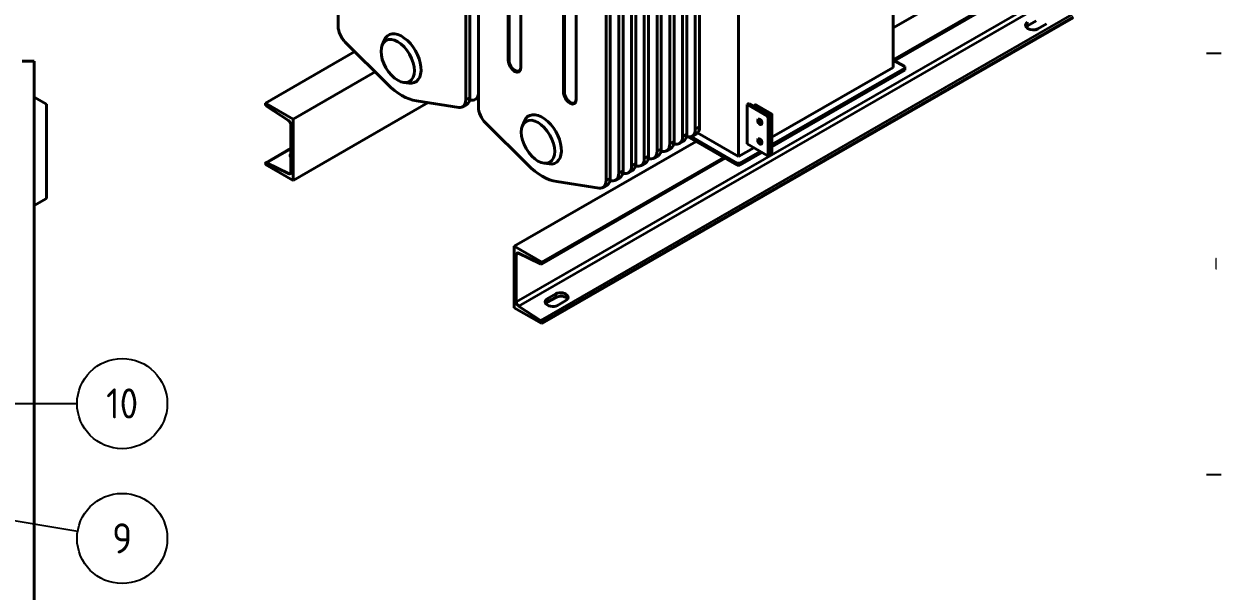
# Model space of a CAD drawing. Header units: millimetres. Extents: x 0 to 5945, y 0 to 4205.
# Drawn here: x 4861 to 5857, y 2706 to 3178 of the extents above; entities that cross this region are included whole.
import ezdxf

# ---------------------------------------------------------------- set-up
doc = ezdxf.new("R2010")
doc.units = ezdxf.units.MM
doc.header["$LTSCALE"] = 5
doc.layers.get('0').update_dxf_attribs({"color": 3, "lineweight": 25})
for name, color, linetype, lineweight in [('가시적인 것(ISO)', 3, 'Continuous', 40), ('가시적인 좁은 것(ISO)', 3, 'Continuous', 35), ('경계(ISO)', 7, 'Continuous', 25), ('기호(ISO)', 5, 'Continuous', 25)]:
    doc.layers.add(name, color=color, linetype=linetype, lineweight=lineweight)
doc.styles.add('문자 텍스트_PSTEK_POSCO', font='isocp.shx')
doc.styles.add('부품번호텍스트_PSTEK_POSCO', font='isocp.shx')

# ---------------------------------------------------------------- blocks, each defined once
blk = doc.blocks.new('경계 Default Border')
at = {"layer": '경계(ISO)'}
for p, q in [((1169, 630.75), (1171.4, 630.75)), ((1169, 560.67), (1171.4, 560.67))]:
    blk.add_line(p, q, dxfattribs=at)
at = {"layer": '경계(ISO)', "color": 2, "insert": (1170.28, 594.71), "char_height": 2, "attachment_point": 7, "style": '문자 텍스트_PSTEK_POSCO'}
blk.add_mtext('I', dxfattribs=at)
blk = doc.blocks.new('품번기호11')
at = {"layer": '기호(ISO)', "color": 7}
for p, q in [((895.61, 565.82), (893.57, 565.76)), ((895.54, 565.43), (893.57, 565.76)), ((893.57, 565.76), (895.47, 565.03)), ((895.47, 565.03), (895.61, 565.82)), ((895.54, 565.43), (981.23, 551.22))]:
    blk.add_line(p, q, dxfattribs=at)
at = {"layer": '기호(ISO)', "color": 7, "flags": 128}
blk.add_lwpolyline([(895.61, 565.82), (893.57, 565.76)], dxfattribs=at)
at = {"layer": '기호(ISO)'}
blk.add_circle((988.62, 550), 7.5, dxfattribs=at)
at = {"layer": '기호(ISO)', "color": 7}
blk.add_solid([(895.61, 565.82), (893.57, 565.76), (895.47, 565.03), (895.61, 565.82)], dxfattribs=at)
at = {"layer": '기호(ISO)', "color": 7, "insert": (988.62, 550.02), "char_height": 5, "attachment_point": 5, "style": '부품번호텍스트_PSTEK_POSCO'}
blk.add_mtext('9', dxfattribs=at)
blk = doc.blocks.new('품번기호12')
at = {"layer": '기호(ISO)', "color": 7}
for p, q in [((907.87, 572.84), (905.87, 572.44)), ((907.87, 572.44), (905.87, 572.44)), ((905.87, 572.44), (907.87, 572.04)), ((907.87, 572.04), (907.87, 572.84)), ((907.87, 572.44), (981.12, 572.44))]:
    blk.add_line(p, q, dxfattribs=at)
at = {"layer": '기호(ISO)', "color": 7, "flags": 128}
blk.add_lwpolyline([(907.87, 572.84), (905.87, 572.44)], dxfattribs=at)
at = {"layer": '기호(ISO)'}
blk.add_circle((988.62, 572.44), 7.5, dxfattribs=at)
at = {"layer": '기호(ISO)', "color": 7}
blk.add_solid([(907.87, 572.84), (905.87, 572.44), (907.87, 572.04), (907.87, 572.84)], dxfattribs=at)
at = {"layer": '기호(ISO)', "color": 7, "insert": (988.62, 572.46), "char_height": 5, "attachment_point": 5, "style": '부품번호텍스트_PSTEK_POSCO'}
blk.add_mtext('10', dxfattribs=at)

msp = doc.modelspace()

# ---------------------------------------------------------------- linework, layer by layer
at = {"layer": '가시적인 것(ISO)'}
for p, q in [((5122.7582, 3571.8737), (5122.7582, 3175.9217)), ((5228.8242, 3114.8423), (5228.8242, 3510.7944)), ((5232.3597, 3512.8303), (5232.3597, 3116.8783)), ((5239.4308, 3504.6864), (5239.4308, 3108.7344)), ((5419.743, 3090.4106), (5419.743, 3486.3626)), ((5423.2786, 3488.3986), (5423.2786, 3092.4466)), ((5402.0654, 3476.1827), (5402.0654, 3080.2307)), ((5409.1364, 3084.3027), (5409.1364, 3480.2547)), ((5412.672, 3482.2907), (5412.672, 3086.3386)), ((5387.9232, 3072.0868), (5387.9232, 3468.0388)), ((5391.4588, 3470.0748), (5391.4588, 3074.1228)), ((5398.5298, 3078.1947), (5398.5298, 3474.1467)), ((5366.71, 3059.8709), (5366.71, 3455.8229)), ((5370.2456, 3457.8589), (5370.2456, 3061.9069)), ((5377.3166, 3065.9789), (5377.3166, 3461.9309)), ((5380.8522, 3463.9668), (5380.8522, 3068.0148)), ((5349.0324, 3445.643), (5349.0324, 3049.691)), ((5356.1034, 3053.763), (5356.1034, 3449.715)), ((5359.639, 3451.751), (5359.639, 3055.799)), ((5264.1795, 3147.7527), (5264.1795, 3437.1644)), ((5264.9544, 3147.7137), (5264.9544, 3437.1254)), ((5345.4968, 3047.655), (5345.4968, 3443.6071)), ((5274.7183, 3431.5027), (5274.7183, 3142.091)), ((5274.7861, 3431.0565), (5274.7861, 3141.6448)), ((5310.1415, 3121.285), (5310.1415, 3410.6967)), ((5310.9164, 3121.246), (5310.9164, 3410.6576)), ((5320.6803, 3405.035), (5320.6803, 3115.6233)), ((5320.7481, 3404.5887), (5320.7481, 3115.1771)), ((5455.7348, 3067.7794), (5455.7348, 3284.0214)), ((5584.4282, 3141.889), (5584.4282, 3269.1588)), ((5711.0003, 3247.5492), (5584.4282, 3174.6612)), ((5733.9813, 3234.3154), (5584.4282, 3148.1935)), ((5733.6692, 3232.8087), (5585.4097, 3147.4318)), ((5733.9813, 3183.2187), (5292.0395, 2928.7213)), ((5703.2221, 3180.5719), (5696.1511, 3176.4999)), ((5711.7074, 3178.0182), (5704.6364, 3173.9463)), ((5128.574, 3162.9696), (5163.699, 3127.9612)), ((5159.3052, 3160.3498), (5160.9347, 3164.3279)), ((4870.0258, 3147.0699), (4860.0258, 3147.0699)), ((4870.0258, 3141.0391), (4870.0258, 3147.0699)), ((5136.5915, 3154.9787), (5062.2298, 3112.1566)), ((5584.4282, 3147.997), (5593.9741, 3142.4998)), ((4870.0258, 3141.0391), (4870.0258, 3104.8792)), ((5085.2108, 3098.9228), (5153.4227, 3138.2034)), ((5483.5013, 3083.7691), (5584.4282, 3141.889)), ((5593.9741, 3141.2782), (5483.5013, 3077.6611)), ((5483.5013, 3075.8217), (5593.9741, 3139.4388)), ((5593.9741, 3142.4998), (5593.9741, 3141.2782)), ((5593.9741, 3141.2782), (5593.9741, 3139.4388)), ((5177.168, 3129.3306), (5181.4266, 3128.7431)), ((4880.0258, 3111.2964), (4870.0258, 3117.0699)), ((5236.8299, 3115.2079), (5239.4308, 3116.7057)), ((4880.0258, 3032.8434), (4880.0258, 3111.2964)), ((5062.2298, 3112.1566), (5062.2298, 3111.3391)), ((5085.2108, 3098.9228), (5062.2298, 3112.1566)), ((5063.2165, 3109.5476), (5081.4697, 3097.5605)), ((5197.5741, 3112.5318), (5085.2108, 3047.8261)), ((5187.8834, 3114.0343), (5223.0084, 3108.5884)), ((5226.2233, 3109.1), (5229.7588, 3111.136)), ((5232.1776, 3114.9192), (5233.615, 3114.6963)), ((5462.8058, 3110.8892), (5464.5736, 3111.9072)), ((5462.8058, 3078.1874), (5462.8058, 3110.8892)), ((5462.8058, 3110.8892), (5479.4228, 3101.3201)), ((5464.5736, 3111.9072), (5481.1906, 3102.3381)), ((5468.6269, 3109.5731), (5468.6269, 3109.8713)), ((5481.3674, 3102.2363), (5468.993, 3109.3623)), ((5470.7608, 3110.3802), (5483.1352, 3103.2543)), ((4870.0258, 3081.3869), (4870.0258, 3104.8792)), ((5085.2108, 3047.8261), (5085.2108, 3098.9228)), ((5275.9779, 3093.1625), (5277.6073, 3097.1406)), ((5480.4835, 3069.2338), (5480.4835, 3099.483)), ((5482.2513, 3100.501), (5482.2513, 3070.2518)), ((5483.5013, 3102.7453), (5483.5013, 3070.0434)), ((5083.443, 3093.9775), (5083.443, 3054.8074)), ((5245.2466, 3095.7823), (5280.3716, 3060.7739)), ((5417.1421, 3084.6682), (5420.6776, 3086.7042)), ((5421.6092, 3087.431), (5455.7348, 3067.7794)), ((4870.0258, 3081.3869), (4870.0258, 2547.0925)), ((5420.3794, 3080.1918), (5269.0586, 2993.0519)), ((5401.8832, 3078.2716), (5403.3207, 3078.0487)), ((5406.5355, 3078.5603), (5410.071, 3080.5963)), ((5412.4898, 3084.3795), (5413.9273, 3084.1566)), ((5413.3348, 3084.2485), (5454.6741, 3060.4428)), ((5454.6741, 3062.2823), (5416.39, 3084.3286)), ((5462.8058, 3078.1874), (5479.4228, 3068.6183)), ((5083.443, 3074.6027), (5062.542, 3062.5666)), ((5443.3604, 3066.9579), (5292.0395, 2979.818)), ((5385.3223, 3066.3444), (5388.8578, 3068.3804)), ((5391.2766, 3072.1636), (5392.7141, 3071.9408)), ((5395.9289, 3072.4524), (5399.4644, 3074.4884)), ((5455.7348, 3067.7794), (5468.3071, 3075.0194)), ((5473.6104, 3071.9654), (5456.7954, 3062.2823)), ((5456.7954, 3060.4428), (5475.2076, 3071.0457)), ((5481.9392, 3069.5627), (5480.1714, 3068.5447)), ((5062.2298, 3061.8775), (5062.2298, 3061.0599)), ((5062.2298, 3061.0599), (5085.2108, 3047.8261)), ((5081.4697, 3053.4971), (5063.2165, 3062.5326)), ((5444.5125, 3066.2945), (5291.7274, 2978.3114)), ((5293.8407, 3062.1433), (5298.0992, 3061.5559)), ((5370.0634, 3059.9478), (5371.5008, 3059.7249)), ((5374.7157, 3060.2365), (5378.2512, 3062.2725)), ((5380.67, 3066.0557), (5382.1074, 3065.8328)), ((5456.7954, 3062.2823), (5454.6741, 3062.2823)), ((5454.6741, 3062.2823), (5454.6741, 3060.4428)), ((5454.6741, 3060.4428), (5456.7954, 3060.4428)), ((5456.7954, 3060.4428), (5456.7954, 3062.2823)), ((5304.556, 3046.847), (5339.681, 3041.4011)), ((5348.8502, 3047.7319), (5350.2876, 3047.509)), ((5353.5025, 3048.0206), (5357.038, 3050.0566)), ((5359.4568, 3053.8398), (5360.8942, 3053.617)), ((5364.1091, 3054.1286), (5367.6446, 3056.1645)), ((5342.8959, 3041.9127), (5346.4314, 3043.9487)), ((4880.0258, 3032.8434), (4870.0258, 3027.0699)), ((5269.0586, 2993.0519), (5269.0586, 2941.9552)), ((5292.0395, 2979.818), (5269.0586, 2993.0519)), ((5272.7997, 2987.3809), (5291.0529, 2978.3453)), ((5270.8263, 2946.9005), (5270.8263, 2986.0706)), ((5292.0395, 2979.0005), (5292.0395, 2979.818)), ((5296.6357, 2949.4531), (5303.7068, 2953.525)), ((5303.7068, 2950.5063), (5296.6357, 2946.4344)), ((5312.1921, 2947.9527), (5305.121, 2943.8807)), ((5269.0586, 2941.9552), (5292.0395, 2928.7213)), ((5291.0529, 2931.3304), (5272.7997, 2943.3175)), ((5292.0395, 2928.7213), (5292.0395, 2929.5389))]:
    msp.add_line(p, q, dxfattribs=at)
for centre, major_axis, ratio, start_param, end_param in [((5700.3937, 3176.7325), (-5.9952, 0.3901), 0.61466894, 5.5377658, 8.67935845), ((5700.3937, 3174.0568), (-6, 0), 0.5758617, 5.49778714, 5.86612212), ((5131.597, 3170.8317), (6.2379, -10.8323), 0.57809312, 3.92892453, 5.150655), ((5175.7912, 3149.1906), (-11.2282, 19.4981), 0.57809312, 2.72019421, 6.70458375), ((5269.4828, 3144.6987), (3.7427, -6.4994), 0.57809312, 3.92892453, 7.07051718), ((5269.8364, 3144.9023), (3.4454, -5.983), 0.57809312, 3.92892453, 7.07051718), ((5175.7912, 3159.4099), (24.9516, -43.3292), 0.57809312, 5.150655, 5.8487867), ((5223.5209, 3121.9683), (6.2379, -10.8323), 0.57809312, 0, 0.78733187), ((5230.592, 3126.0402), (6.2379, -10.8323), 0.57809312, 5.8487867, 7.07051718), ((5315.4448, 3118.231), (3.7427, -6.4994), 0.57809312, 3.92892453, 7.07051718), ((5315.7983, 3118.4346), (3.4454, -5.983), 0.57809312, 3.92892453, 7.07051718), ((5063.2905, 3110.7283), (0.7485, -1.2999), 0.57809312, 3.92892453, 5.42990768), ((5219.9854, 3119.9323), (6.2379, -10.8323), 0.57809312, 5.8487867, 7.07051718), ((5248.2696, 3103.6445), (6.2379, -10.8323), 0.57809312, 3.92892453, 5.150655), ((5469.8769, 3109.8713), (-1.25, 0), 0.5758617, 3.92699082, 7.06858347), ((5081.3217, 3095.1991), (1.4971, -2.5998), 0.57809312, 0.78733187, 2.28831503), ((5292.4638, 3082.0033), (-11.2282, 19.4981), 0.57809312, 2.72019421, 6.70458375), ((5475.1802, 3097.6238), (1.2476, -2.1665), 0.57809312, 3.92506456, 5.4997134), ((5475.1802, 3097.6238), (-1.2476, 2.1665), 0.57809312, 0.7834719, 2.35812075), ((5479.4228, 3100.0938), (0.7485, -1.2999), 0.57809312, 0.78733187, 2.3581282), ((5481.1906, 3101.1118), (-0.7485, 1.2999), 0.57809312, 3.92892453, 5.49972085), ((5482.2513, 3102.7453), (1.25, 0), 0.5758617, 3.92699082, 7.06858347), ((5410.9042, 3095.5005), (6.2379, -10.8323), 0.57809312, 5.8487867, 7.07051718), ((5414.4397, 3097.5365), (6.2379, -10.8323), 0.57809312, 0, 0.78733187), ((5389.691, 3083.2847), (6.2379, -10.8323), 0.57809312, 5.8487867, 7.07051718), ((5393.2265, 3085.3206), (6.2379, -10.8323), 0.57809312, 0, 0.78733187), ((5400.2976, 3089.3926), (6.2379, -10.8323), 0.57809312, 5.8487867, 7.07051718), ((5403.8331, 3091.4286), (6.2379, -10.8323), 0.57809312, 0, 0.78733187), ((5475.1802, 3081.2729), (1.2476, -2.1665), 0.57809312, 3.92506456, 5.4997134), ((5475.1802, 3081.2729), (-1.2476, 2.1665), 0.57809312, 0.7834719, 2.35812075), ((5088.7463, 3068.8256), (-5.9973, -0.3396), 0.53421478, 5.76625254, 6.73964245), ((5088.7463, 3066.1499), (-6, 0), 0.5758617, 5.79649035, 5.90691033), ((5372.0133, 3073.1048), (6.2379, -10.8323), 0.57809312, 0, 0.78733187), ((5379.0844, 3077.1767), (6.2379, -10.8323), 0.57809312, 5.8487867, 7.07051718), ((5382.6199, 3079.2127), (6.2379, -10.8323), 0.57809312, 0, 0.78733187), ((5479.4228, 3069.8446), (0.7485, -1.2999), 0.57809312, 5.49972085, 7.07051718), ((5482.2513, 3070.0434), (1.25, 0), 0.5758617, 4.22717644, 6.28318531), ((5481.1906, 3070.8626), (0.7485, -1.2999), 0.57809312, 0, 0.78733187), ((5063.2905, 3061.2667), (-0.7485, 1.2999), 0.57809312, 5.56953402, 7.07051718), ((5292.4638, 3092.2226), (24.9516, -43.3292), 0.57809312, 5.150655, 5.8487867), ((5357.8712, 3064.9609), (6.2379, -10.8323), 0.57809312, 5.8487867, 7.07051718), ((5361.4067, 3066.9968), (6.2379, -10.8323), 0.57809312, 0, 0.78733187), ((5368.4778, 3071.0688), (6.2379, -10.8323), 0.57809312, 5.8487867, 7.07051718), ((5081.3217, 3056.029), (1.4971, -2.5998), 0.57809312, 5.56953402, 7.07051718), ((5336.658, 3052.745), (6.2379, -10.8323), 0.57809312, 5.8487867, 7.07051718), ((5340.1935, 3054.781), (6.2379, -10.8323), 0.57809312, 0, 0.78733187), ((5347.2646, 3058.8529), (6.2379, -10.8323), 0.57809312, 5.8487867, 7.07051718), ((5350.8001, 3060.8889), (6.2379, -10.8323), 0.57809312, 0, 0.78733187), ((5272.9477, 2984.849), (-1.4971, 2.5998), 0.57809312, 5.56953402, 7.07051718), ((5290.9789, 2979.6113), (0.7485, -1.2999), 0.57809312, 5.56953402, 7.07051718), ((5300.8784, 2946.6669), (5.9952, -0.3901), 0.61466894, 2.39617314, 5.5377658), ((5307.9494, 2950.7389), (-5.9952, 0.3901), 0.61466894, 2.39617314, 5.5377658), ((5307.9494, 2948.0631), (6, 0), 0.5758617, 0.3492717, 2.35619449), ((5272.9477, 2945.6789), (-1.4971, 2.5998), 0.57809312, 0.78733187, 2.28831503), ((5300.8784, 2943.9912), (-6, 0), 0.5758617, 5.49778714, 5.86612212), ((5290.9789, 2930.1497), (-0.7485, 1.2999), 0.57809312, 3.92892453, 5.42990768)]:
    msp.add_ellipse(centre, major_axis=major_axis, ratio=ratio, start_param=start_param, end_param=end_param, dxfattribs=at)
for centre, major_axis in [((5172.2557, 3147.1546), (9.7876, -16.9965)), ((5288.9283, 3079.9673), (9.7876, -16.9965)), ((5473.4124, 3096.6058), (-1.2476, 2.1665)), ((5473.4124, 3080.2549), (-1.2476, 2.1665))]:
    msp.add_ellipse(centre, major_axis=major_axis, ratio=0.57809312, dxfattribs=at)
at = {"layer": '가시적인 좁은 것(ISO)'}
for p, q in [((5733.9813, 3233.4978), (5584.9674, 3147.6864)), ((5712.7681, 3201.3978), (5270.8263, 2946.9005)), ((5714.7414, 3197.8148), (5272.7997, 2943.3175)), ((5732.9946, 3185.8277), (5291.0529, 2931.3304)), ((5733.9813, 3184.0362), (5292.0395, 2929.5389)), ((5696.1511, 3176.4999), (5696.1511, 3179.5187)), ((5264.1795, 3147.7527), (5264.9544, 3147.7137)), ((5274.7861, 3141.6448), (5274.7183, 3142.091)), ((5232.3597, 3116.8783), (5228.8242, 3114.8423)), ((5310.1415, 3121.285), (5310.9164, 3121.246)), ((5320.7481, 3115.1771), (5320.6803, 3115.6233)), ((5481.1906, 3102.3381), (5479.4228, 3101.3201)), ((5480.4835, 3099.483), (5482.2513, 3100.501)), ((5481.3674, 3102.2363), (5481.3674, 3102.2192)), ((5423.2786, 3092.4466), (5419.743, 3090.4106)), ((5402.0654, 3080.2307), (5398.5298, 3078.1947)), ((5412.672, 3086.3386), (5409.1364, 3084.3027)), ((5083.443, 3074.1803), (5063.2165, 3062.5326)), ((5444.0702, 3066.5491), (5292.0395, 2979.0005)), ((5380.8522, 3068.0148), (5377.3166, 3065.9789)), ((5391.4588, 3074.1228), (5387.9232, 3072.0868)), ((5482.2513, 3070.2518), (5480.4835, 3069.2338)), ((5370.2456, 3061.9069), (5366.71, 3059.8709)), ((5083.4373, 3054.6301), (5081.4697, 3053.4971)), ((5349.0324, 3049.691), (5345.4968, 3047.655)), ((5359.639, 3055.799), (5356.1034, 3053.763)), ((5272.9621, 2987.3005), (5270.8263, 2986.0706)), ((5296.6357, 2946.4344), (5296.6357, 2949.4531)), ((5303.7068, 2950.5063), (5303.7068, 2953.525))]:
    msp.add_line(p, q, dxfattribs=at)

# ---------------------------------------------------------------- block references
at = {"xscale": 5, "yscale": 5, "zscale": 5}
msp.add_blockref('경계 Default Border', (0, 0), dxfattribs=at)
at = {"layer": '기호(ISO)', "xscale": 5, "yscale": 5, "zscale": 5}
for name in ['품번기호12', '품번기호11']:
    msp.add_blockref(name, (0, 0), dxfattribs=at)

doc.saveas('drawing.dxf')
